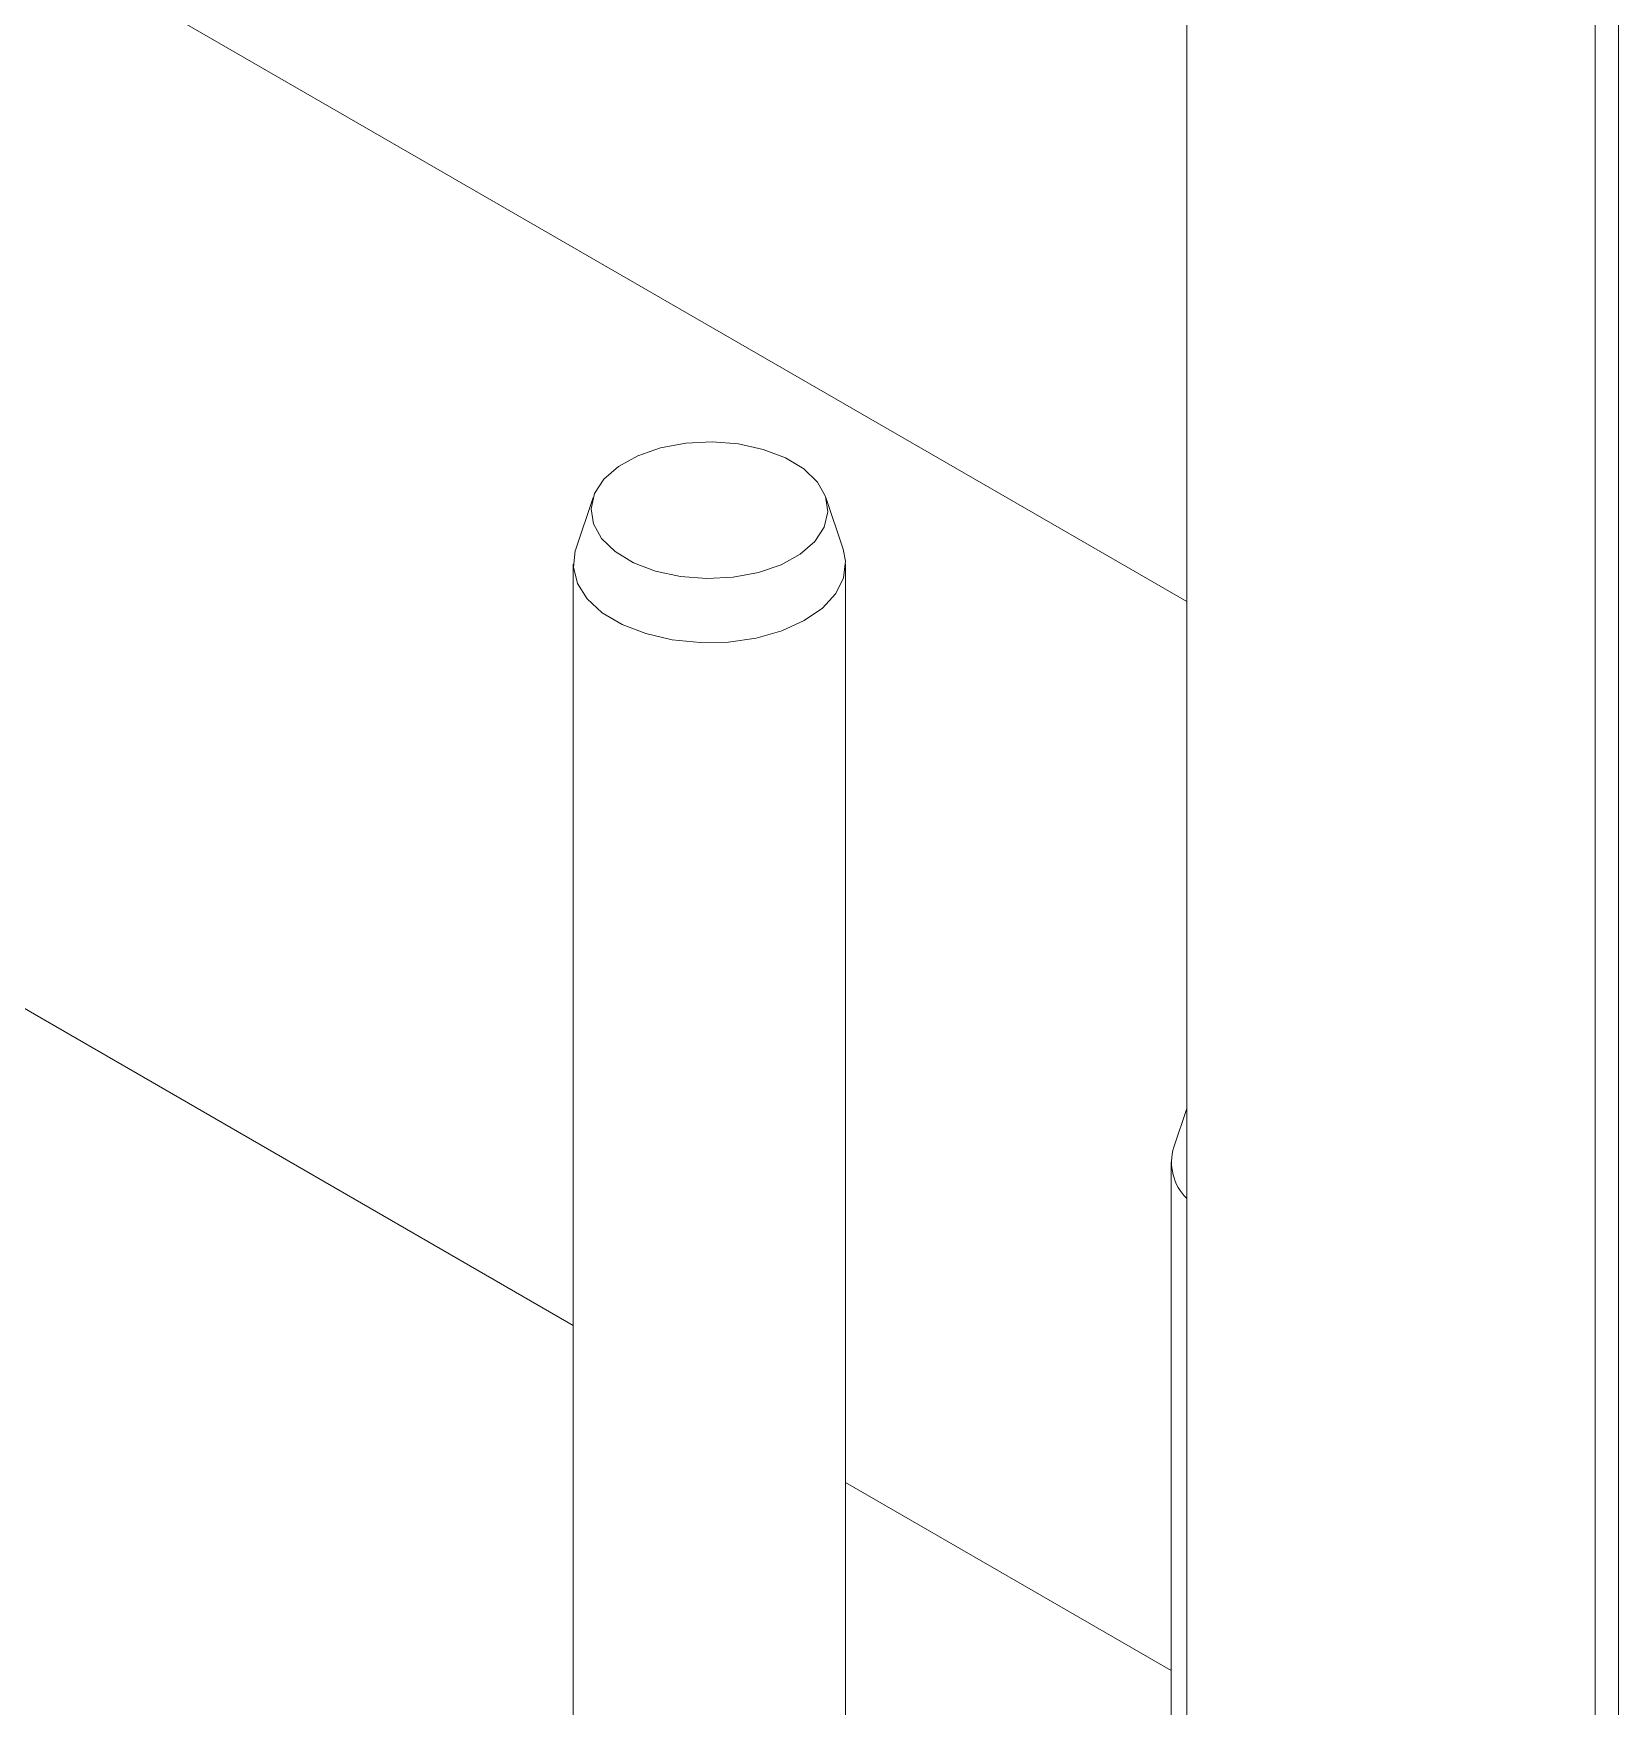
# Model space of a CAD drawing. Header units: millimetres. Extents: x 169 to 14583, y -399 to 10804.
# Drawn here: x 10548.9 to 10644.9, y 8271 to 8372.4 of the extents above; entities that cross this region are included whole.
import ezdxf

# ---------------------------------------------------------------- set-up
doc = ezdxf.new("R2010")
doc.units = ezdxf.units.MM
doc.header["$LTSCALE"] = 35

msp = doc.modelspace()

# ---------------------------------------------------------------- linework, layer by layer
at = {"color": 7, "linetype": 'Continuous', "lineweight": 18}
for p, q in [((10643.506, 7949.153), (10643.506, 8531.246)), ((10644.92, 8530.43), (10644.92, 7949.969)), ((10618.757, 8026.466), (10618.757, 8519.404)), ((10326.722, 8506.589), (10618.757, 8338)), ((10582.788, 8344.316), (10581.736, 8341.167)), ((10597.937, 8341.167), (10596.885, 8344.316)), ((10581.587, 8340.265), (10581.587, 8255.704)), ((10598.087, 8258.097), (10598.087, 8340.265)), ((10581.587, 8294.143), (10535.326, 8320.849)), ((10618.757, 8307.29), (10617.971, 8304.937)), ((10617.821, 8304.034), (10617.821, 8262.199)), ((10617.821, 8273.225), (10598.087, 8284.618))]:
    msp.add_line(p, q, dxfattribs=at)
at = {"color": 7, "linetype": 'Continuous', "lineweight": 18, "flags": 128}
for points in [[(10585.232, 8340.352), (10586.573, 8339.841), (10588.077, 8339.514), (10589.67, 8339.389), (10591.271, 8339.471), (10592.8, 8339.757), (10594.18, 8340.232), (10595.343, 8340.873), (10596.23, 8341.647), (10596.796, 8342.516), (10597.013, 8343.435), (10596.87, 8344.359), (10596.375, 8345.242), (10595.551, 8346.039), (10594.441, 8346.71), (10593.101, 8347.222), (10591.596, 8347.549), (10590.003, 8347.674), (10588.402, 8347.592), (10586.873, 8347.306), (10585.493, 8346.83), (10584.33, 8346.19), (10583.443, 8345.416), (10582.877, 8344.547), (10582.66, 8343.628), (10582.803, 8342.703), (10583.299, 8341.821), (10584.122, 8341.024), (10585.232, 8340.352)], [(10584.544, 8336.612), (10583.344, 8337.327), (10582.428, 8338.17), (10581.835, 8339.105), (10581.592, 8340.091), (10581.71, 8341.084), (10581.736, 8341.167)], [(10597.937, 8341.167), (10598.081, 8340.439), (10597.964, 8339.446), (10597.491, 8338.488), (10596.684, 8337.609), (10595.578, 8336.845), (10594.22, 8336.23), (10592.671, 8335.792), (10590.999, 8335.55), (10589.275, 8335.514), (10587.576, 8335.685), (10585.976, 8336.056), (10584.544, 8336.612)]]:
    msp.add_lwpolyline(points, dxfattribs=at)
at = {"color": 7, "linetype": 'Continuous', "lineweight": 18}
msp.add_arc((10620.929, 8304.034), 3.094, 163.02869, 225.39813, dxfattribs=at)

doc.saveas('drawing.dxf')
